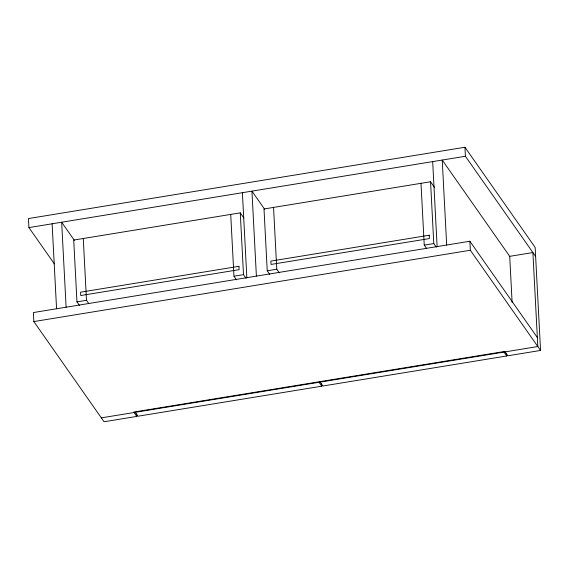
<?xml version="1.0" encoding="UTF-8"?>
<svg xmlns="http://www.w3.org/2000/svg" width="569" height="569" viewBox="0 0 569 569"><rect width="100%" height="100%" fill="white"/><g stroke="black" fill="none" stroke-linecap="round" stroke-linejoin="round"><path stroke-width="0.85" d="M537.349 337.531L469.866 241.235L33.379 312.552L33.848 321.57L104.063 421.757L136.802 416.408L133.758 412.063L504.774 351.443L507.811 355.789L540.55 350.44L535.152 247.43L464.937 147.243L28.45 218.56L28.919 227.579L54.361 263.874M28.919 227.579L465.406 156.255L535.621 256.448M243.831 217.941L240.267 212.856L73.714 240.068L76.957 301.869L79.504 305.503M434.624 187.578L430.548 181.767L264.002 208.979L267.238 270.78L269.784 274.414M76.957 301.869L86.502 300.311L88.544 303.22M230.715 214.413L233.959 276.214L243.504 274.656L246.05 278.291M267.238 270.78L276.783 269.215L279.336 272.857M420.996 183.325L424.239 245.125L433.784 243.568L436.331 247.202M33.848 321.57L470.335 250.246L540.55 350.44M509.632 256.349L532.897 252.551L537.819 346.542L101.332 417.859M321.62 383.527L321.762 386.187L137.89 416.231L135.159 412.333M506.581 353.306L506.723 355.966L322.851 386.01L320.119 382.112M503.992 352.069L506.723 355.966M424.239 245.125L426.273 248.034M264.663 209.292L251.939 191.134L256.391 276.114M319.031 382.29L321.762 386.187M233.959 276.214L236.505 279.856M74.347 240.324L61.658 222.23L66.111 307.203M512.114 302.367L509.703 256.334L442.22 160.045L446.672 245.026M464.937 147.243L465.406 156.255M469.866 241.235L470.335 250.246M432.675 161.603L437.127 246.583M430.548 181.767L433.784 243.568M273.547 207.415L276.783 269.215M242.394 192.699L246.846 277.672M240.267 212.856L243.504 274.656M136.66 413.748L136.802 416.408M83.266 238.503L86.502 300.311M52.113 223.788L56.566 308.768M238.937 266.313L80.578 292.189L80.748 295.539L239.115 269.663L238.937 266.313M429.218 235.225L270.858 261.1L271.036 264.443L429.396 238.567L429.218 235.225"/></g></svg>
